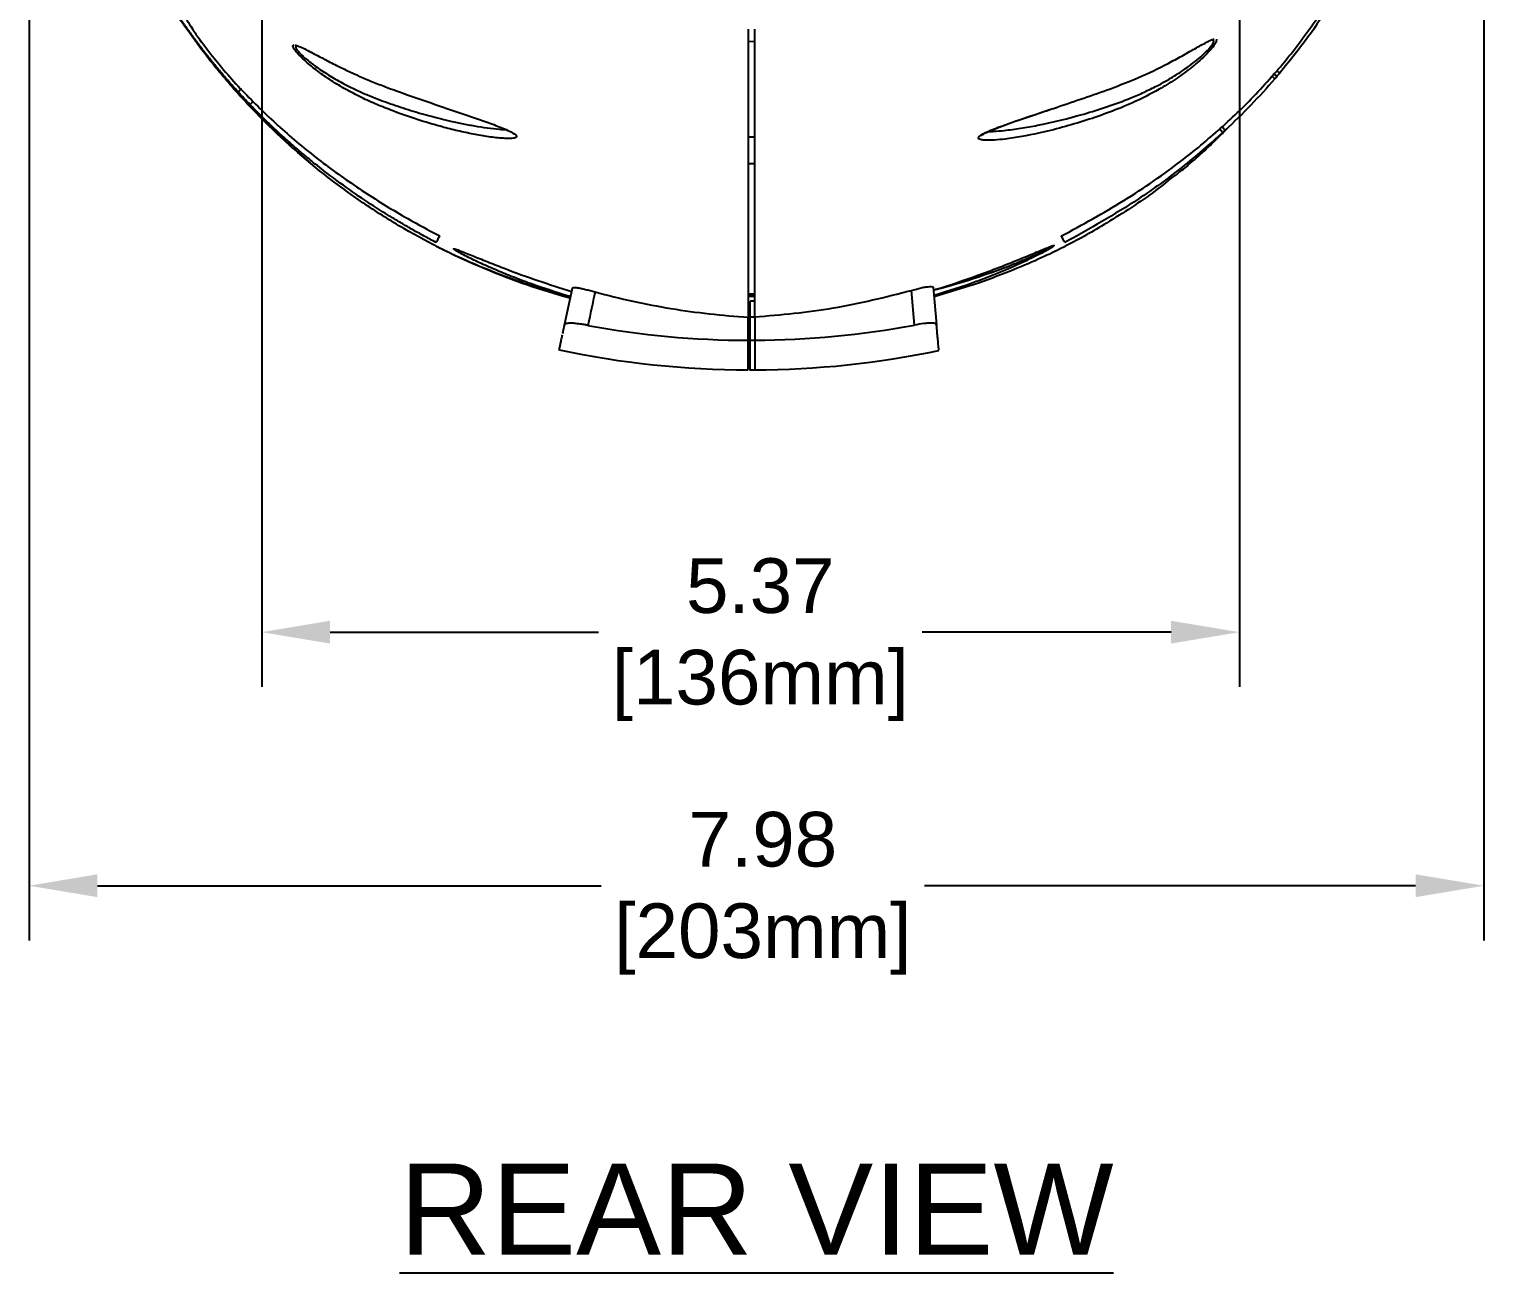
# Model space of a CAD drawing. Header units: inches. Extents: x 1.2 to 44.8, y 1.3 to 32.8.
# Drawn here: x 1.65 to 9.63, y 1.33 to 8.16 of the extents above; entities that cross this region are included whole.
import ezdxf
from ezdxf.enums import TextEntityAlignment as Align

# ---------------------------------------------------------------- set-up
doc = ezdxf.new("R2010")
doc.units = ezdxf.units.IN
doc.header["$MEASUREMENT"] = 0
doc.layers.add('DIM', color=1, linetype='Continuous')
doc.layers.add('OBJECT', color=7, linetype='Continuous')
doc.styles.add('Arial', font='arial.ttf')
doc.styles.get("Standard").update_dxf_attribs({"font": 'arial.ttf'})
doc.dimstyles.new('ANSI & Metric .30 Stacked', dxfattribs={"dimscale": 2.666667, "dimtxt": 0.3, "dimasz": 0.375, "dimexe": 0.3, "dimexo": 0.3, "dimgap": 0.1, "dimtad": 0, "dimtih": 1, "dimtoh": 1, "dimzin": 4, "dimdsep": 46, "dimtxsty": 'Arial', "dimcen": 0.15, "dimadec": 0, "dimazin": 0, "dimtfac": 0.75, "dimtofl": 0, "dimtmove": 0, "dimatfit": 3, "dimfxl": 1, "dimtolj": 1, "dimtzin": 0, "dimarcsym": 0})

# ---------------------------------------------------------------- blocks, each defined once
blk = doc.blocks.new('*D2')
at = {"layer": 'Defpoints', "color": 0, "transparency": 16777216}
for p in [(2.9219, 8.7308), (8.2869, 8.7308), (2.9219, 4.8502)]:
    blk.add_point(p, dxfattribs=at)
at = {"layer": 'DIM', "color": 0, "lineweight": -2, "transparency": 16777216}
for p, q in [((2.9219, 8.4308), (2.9219, 4.5502)), ((8.2869, 8.4308), (8.2869, 4.5502)), ((3.2969, 4.8502), (4.7707, 4.8502)), ((7.9119, 4.8502), (6.5454, 4.8502))]:
    blk.add_line(p, q, dxfattribs=at)
at = {"layer": 'DIM', "color": 0, "transparency": 16777216}
for points in [[(3.2969, 4.9127), (3.2969, 4.7877), (2.9219, 4.8502)], [(7.9119, 4.9127), (7.9119, 4.7877), (8.2869, 4.8502)]]:
    blk.add_solid(points, dxfattribs=at)
at = {"layer": 'DIM', "color": 0, "transparency": 16777216, "char_height": 0.3, "attachment_point": 5, "style": 'Arial'}
for s, insert in [('\\A1;5.37', (5.658, 5.1035)), ('\\A1;[136mm]', (5.658, 4.558))]:
    blk.add_mtext(s, dxfattribs=dict(at, insert=insert))
blk = doc.blocks.new('*D3')
at = {"layer": 'Defpoints', "color": 0, "transparency": 16777216}
for p in [(9.6286, 9.7121), (1.6453, 9.3933), (1.6453, 3.4586)]:
    blk.add_point(p, dxfattribs=at)
at = {"layer": 'DIM', "color": 0, "lineweight": -2, "transparency": 16777216}
for p, q in [((9.6286, 9.4121), (9.6286, 3.1586)), ((1.6453, 9.0933), (1.6453, 3.1586)), ((2.0203, 3.4586), (4.7847, 3.4586)), ((9.2536, 3.4586), (6.5594, 3.4586))]:
    blk.add_line(p, q, dxfattribs=at)
at = {"layer": 'DIM', "color": 0, "transparency": 16777216}
for points in [[(2.0203, 3.5211), (2.0203, 3.3961), (1.6453, 3.4586)], [(9.2536, 3.5211), (9.2536, 3.3961), (9.6286, 3.4586)]]:
    blk.add_solid(points, dxfattribs=at)
at = {"layer": 'DIM', "color": 0, "transparency": 16777216, "char_height": 0.3, "attachment_point": 5, "style": 'Arial'}
for s, insert in [('\\A1;7.98', (5.672, 3.7117)), ('\\A1;[203mm]', (5.672, 3.1663))]:
    blk.add_mtext(s, dxfattribs=dict(at, insert=insert))

msp = doc.modelspace()

# ---------------------------------------------------------------- linework, layer by layer
at = {"layer": 'OBJECT'}
for p, q in [((3.1167, 8.0666), (3.1172, 8.0665)), ((5.5919, 8.093), (5.6269, 8.0924)), ((8.1605, 8.1039), (8.159, 8.091)), ((5.5919, 7.5691), (5.6269, 7.5684)), ((5.5919, 7.4226), (5.6269, 7.4223)), ((7.2669, 6.9713), (7.2703, 6.9712)), ((4.5835, 6.5353), (4.6265, 6.7379)), ((5.5919, 6.7067), (5.6269, 6.7064)), ((6.504, 6.5351), (6.4875, 6.7256)), ((6.607, 6.7436), (6.6251, 6.5362)), ((5.5919, 6.7027), (5.6269, 6.7024)), ((5.5919, 6.6932), (5.6269, 6.6929)), ((5.5919, 6.6932), (5.6269, 6.6929)), ((5.5919, 6.6602), (5.6019, 6.6601)), ((5.6269, 6.6657), (5.6019, 6.6659)), ((5.6019, 6.452), (5.6019, 6.6659)), ((5.5919, 6.4519), (5.5919, 6.5796)), ((5.6019, 6.5801), (5.6269, 6.5801)), ((5.6269, 6.5801), (5.6269, 6.452)), ((5.5919, 6.5425), (5.6019, 6.5424)), ((5.6019, 6.523), (5.5919, 6.5231)), ((5.5919, 6.5231), (5.6019, 6.523)), ((5.5919, 6.496), (5.6019, 6.496)), ((5.6019, 6.496), (5.5919, 6.496)), ((5.5919, 6.496), (5.6019, 6.4959)), ((5.5919, 6.4133), (5.6019, 6.4132)), ((5.5919, 6.4132), (5.6019, 6.4131)), ((5.6019, 6.452), (5.6269, 6.452)), ((5.5983, 6.2894), (5.6306, 6.2894))]:
    msp.add_line(p, q, dxfattribs=at)
for centre, radius, start, end in [((5.6019, 11.3269), 4.875, 259.48229, 269.88247), ((5.6069, 11.3269), 4.875, 270.23506, 280.60299), ((5.6019, 11.3269), 5.0376, 257.99981, 269.88702), ((5.6069, 11.3269), 5.0376, 270.22759, 281.80675)]:
    msp.add_arc(centre, radius, start, end, dxfattribs=at)
for points, knots in [([(4.6147, 6.6824), (4.4539, 6.7263), (4.2975, 6.7802), (3.9933, 6.9078), (3.8454, 6.9814), (3.6661, 7.086), (3.6305, 7.1075), (3.5598, 7.1519), (3.5247, 7.1747), (3.421, 7.2447), (3.3537, 7.2935), (3.1574, 7.4456), (3.0339, 7.555), (2.8597, 7.7309), (2.8034, 7.7916), (2.7219, 7.8855), (2.6952, 7.9174), (2.6427, 7.9821), (2.6169, 8.015), (2.4907, 8.1816), (2.3998, 8.3201), (2.2369, 8.6071), (2.1651, 8.7557), (2.0719, 8.9862), (2.0432, 9.0643), (1.9909, 9.2231), (1.9673, 9.3033), (1.9465, 9.3841)], [0, 0, 0, 0, 0.125, 0.125, 0.25, 0.25, 0.28125, 0.28125, 0.3125, 0.3125, 0.375, 0.375, 0.5, 0.5, 0.5625, 0.5625, 0.59375, 0.59375, 0.625, 0.625, 0.75, 0.75, 0.875, 0.875, 0.9375, 0.9375, 1, 1, 1, 1]), ([(7.3107, 7.0244), (7.4258, 7.0869), (7.6569, 7.2125), (7.9516, 7.4177), (8.2, 7.625), (8.4065, 7.8283), (8.5969, 8.0514), (8.7652, 8.2905), (8.9107, 8.5412), (9.0334, 8.8021), (9.1267, 9.0425), (9.1701, 9.1983), (9.1873, 9.2602)], [0, 0, 0, 0, 0.130458, 0.261981, 0.356979, 0.4526, 0.550358, 0.648931, 0.743551, 0.838839, 0.936063, 1, 1, 1, 1]), ([(2.1241, 8.9381), (2.1274, 8.9292), (2.1479, 8.8724), (2.1894, 8.7776), (2.2407, 8.6685), (2.2834, 8.5862), (2.3166, 8.5265), (2.3459, 8.4773), (2.3633, 8.4509), (2.3791, 8.4262), (2.3924, 8.4046), (2.4071, 8.3804), (2.4298, 8.3423), (2.4622, 8.2881), (2.5046, 8.2189), (2.5484, 8.1502), (2.5775, 8.1077), (2.5907, 8.0885)], [0, 0, 0, 0, 0.0251145, 0.1600498, 0.2771205, 0.3540185, 0.4224767, 0.4837485, 0.5394625, 0.5641236, 0.5874974, 0.6116355, 0.6383927, 0.7046438, 0.7929214, 0.906155, 1, 1, 1, 1]), ([(2.792, 7.8154), (2.7833, 7.8249), (2.7663, 7.8437), (2.7415, 7.8717), (2.718, 7.8988), (2.6955, 7.9252), (2.6742, 7.9508), (2.654, 7.9756), (2.6348, 7.9994), (2.6167, 8.0224), (2.5995, 8.0446), (2.5833, 8.0657), (2.5681, 8.086), (2.5538, 8.1053), (2.5404, 8.1237), (2.5278, 8.1411), (2.5161, 8.1575), (2.5053, 8.173), (2.4952, 8.1874), (2.486, 8.2009), (2.4775, 8.2134), (2.4698, 8.2248), (2.4628, 8.2352), (2.4565, 8.2446), (2.451, 8.253), (2.4462, 8.2603), (2.4421, 8.2666), (2.4386, 8.2719), (2.4359, 8.2761), (2.4339, 8.2793), (2.4177, 8.3043), (2.3883, 8.3511), (2.3473, 8.42), (2.3091, 8.4874), (2.2735, 8.5534), (2.2406, 8.6177), (2.21, 8.6803), (2.1816, 8.7413), (2.164, 8.7815), (2.1553, 8.8013)], [0, 0, 0, 0, 0.03282, 0.06449, 0.095012, 0.12439, 0.152629, 0.179734, 0.205707, 0.230553, 0.254277, 0.276883, 0.298379, 0.31877, 0.33806, 0.356256, 0.373361, 0.389379, 0.404315, 0.418172, 0.430954, 0.442664, 0.453304, 0.462876, 0.471384, 0.478829, 0.485212, 0.490535, 0.494798, 0.498004, 0.500152, 0.570502, 0.63852, 0.704252, 0.767741, 0.829025, 0.888142, 0.945124, 1, 1, 1, 1]), ([(8.8088, 8.3329), (8.7628, 8.2614), (8.6702, 8.1177), (8.5624, 7.9849), (8.5082, 7.9182)], [0, 0, 0, 0, 0.4973002, 1, 1, 1, 1]), ([(5.5919, 8.1597), (5.5919, 8.1533), (5.5919, 8.1425), (5.5919, 8.1122), (5.5919, 8.0928), (5.5919, 8.046), (5.5919, 8.0186), (5.5919, 7.9567), (5.5919, 7.9223), (5.5919, 7.8476), (5.5919, 7.8075), (5.5919, 7.7234), (5.5919, 7.6794), (5.5919, 7.5441), (5.5919, 7.4496), (5.5919, 7.2642), (5.5919, 7.1734), (5.5919, 7.0053), (5.5919, 6.9279), (5.5919, 6.8262), (5.5919, 6.7948), (5.5919, 6.7372), (5.5919, 6.711), (5.5919, 6.6407), (5.5919, 6.6048), (5.5919, 6.5796)], [0, 0, 0, 0, 0.0625, 0.0625, 0.125, 0.125, 0.1875, 0.1875, 0.25, 0.25, 0.3125, 0.3125, 0.375, 0.375, 0.5, 0.5, 0.625, 0.625, 0.75, 0.75, 0.8125, 0.8125, 0.875, 0.875, 1, 1, 1, 1]), ([(5.6269, 6.5801), (5.6269, 6.5813), (5.6269, 6.6048), (5.6269, 6.6706), (5.6269, 6.8155), (5.6269, 7.006), (5.6269, 7.2384), (5.6269, 7.4889), (5.6269, 7.7134), (5.6269, 7.8924), (5.6269, 8.022), (5.6269, 8.1197), (5.6269, 8.1466), (5.6269, 8.16)], [0, 0, 0, 0, 0.005561, 0.115485, 0.225566, 0.33554, 0.447143, 0.5588, 0.670444, 0.752823, 0.835392, 0.917818, 1, 1, 1, 1]), ([(2.5761, 8.11), (2.6208, 8.0515), (2.7209, 7.9203), (2.897, 7.7344), (3.0981, 7.5495), (3.314, 7.3799), (3.5433, 7.2248), (3.7398, 7.1079), (3.8603, 7.0449), (3.8984, 7.0249)], [0, 0, 0, 0, 0.128059, 0.286722, 0.444273, 0.602726, 0.763622, 0.925177, 1, 1, 1, 1]), ([(3.0934, 8.0655), (3.0931, 8.0677), (3.0935, 8.0694), (3.0957, 8.0717), (3.0975, 8.0724), (3.0998, 8.0725)], [0, 0, 0, 0, 0.5, 0.5, 1, 1, 1, 1]), ([(4.3135, 7.5634), (4.3101, 7.5621), (4.3058, 7.5612), (4.296, 7.56), (4.2906, 7.5596), (4.2737, 7.5591), (4.2614, 7.5594), (4.2358, 7.561), (4.2225, 7.5622), (4.1954, 7.5651), (4.1817, 7.5669), (4.1402, 7.5728), (4.1121, 7.5776), (4.0555, 7.5886), (4.0268, 7.5947), (3.9693, 7.6081), (3.9402, 7.6155), (3.8822, 7.6312), (3.8533, 7.6395), (3.7666, 7.666), (3.7089, 7.6856), (3.6226, 7.7179), (3.5938, 7.7291), (3.5365, 7.753), (3.5079, 7.7657), (3.4512, 7.7928), (3.4233, 7.8071), (3.3682, 7.8374), (3.341, 7.8534), (3.2885, 7.8865), (3.2631, 7.9038), (3.2264, 7.9307), (3.2144, 7.9399), (3.1913, 7.9583), (3.1803, 7.9675), (3.1594, 7.9858), (3.1494, 7.995), (3.1315, 8.0126), (3.1234, 8.021), (3.1131, 8.033), (3.1099, 8.0368), (3.1044, 8.044), (3.102, 8.0473), (3.0981, 8.0535), (3.0965, 8.0564), (3.0942, 8.0614), (3.0936, 8.0636), (3.0934, 8.0655)], [0, 0, 0, 0, 0.015625, 0.015625, 0.03125, 0.03125, 0.0625, 0.0625, 0.09375, 0.09375, 0.125, 0.125, 0.1875, 0.1875, 0.25, 0.25, 0.3125, 0.3125, 0.375, 0.375, 0.5, 0.5, 0.5625, 0.5625, 0.625, 0.625, 0.6875, 0.6875, 0.75, 0.75, 0.8125, 0.8125, 0.84375, 0.84375, 0.875, 0.875, 0.90625, 0.90625, 0.9375, 0.9375, 0.953125, 0.953125, 0.96875, 0.96875, 0.984375, 0.984375, 1, 1, 1, 1]), ([(3.1052, 8.0719), (3.1061, 8.0718), (3.1106, 8.0714), (3.1229, 8.0669), (3.1447, 8.0575), (3.1745, 8.0425), (3.2092, 8.0242), (3.2443, 8.0056), (3.2785, 7.9876), (3.3143, 7.9693), (3.3605, 7.9463), (3.4177, 7.9191), (3.4864, 7.8887), (3.5569, 7.8595), (3.6049, 7.8416), (3.629, 7.8326)], [0, 0, 0, 0, 0.014983, 0.068894, 0.124381, 0.201494, 0.28071, 0.344248, 0.408281, 0.473493, 0.538988, 0.652759, 0.76728, 0.883456, 1, 1, 1, 1]), ([(3.1167, 8.0665), (3.1161, 8.0666), (3.1127, 8.067), (3.1094, 8.0654), (3.1077, 8.061), (3.1106, 8.0532), (3.1176, 8.0429), (3.1292, 8.0293), (3.1462, 8.0124), (3.1698, 7.9916), (3.1985, 7.9687), (3.2318, 7.9446), (3.2673, 7.9208), (3.3045, 7.8977), (3.3433, 7.8754), (3.3898, 7.8505), (3.4441, 7.8238), (3.5212, 7.7896), (3.6152, 7.754), (3.7258, 7.7171), (3.8375, 7.6844), (3.9358, 7.6596), (4.0198, 7.6414), (4.0897, 7.6282), (4.1591, 7.6174), (4.2178, 7.6103), (4.2514, 7.6085), (4.2636, 7.6078)], [0, 0, 0, 0, 0.003624, 0.021251, 0.039709, 0.058894, 0.0775, 0.096696, 0.121322, 0.146676, 0.176734, 0.207321, 0.238117, 0.269148, 0.300721, 0.332419, 0.379962, 0.427724, 0.509498, 0.59173, 0.675091, 0.758769, 0.811098, 0.863535, 0.916466, 0.969714, 1, 1, 1, 1]), ([(8.159, 8.091), (8.159, 8.0901), (8.1588, 8.0845), (8.1396, 8.0578), (8.1049, 8.0193), (8.0596, 7.9775), (8.0054, 7.9329), (7.9343, 7.882), (7.8297, 7.8177), (7.7089, 7.7568), (7.5741, 7.7024), (7.4017, 7.6432), (7.2092, 7.5903), (7.0399, 7.5596), (6.9411, 7.5499), (6.8931, 7.5482), (6.8726, 7.5519), (6.8667, 7.5531)], [0, 0, 0, 0, 0.008124, 0.047816, 0.100872, 0.13876, 0.177672, 0.241071, 0.306065, 0.409765, 0.496649, 0.583578, 0.761512, 0.889564, 0.932541, 0.980354, 1, 1, 1, 1]), ([(6.9108, 7.5977), (6.9199, 7.5979), (6.9472, 7.5987), (7.0058, 7.604), (7.0862, 7.6148), (7.2316, 7.6406), (7.4342, 7.6907), (7.6309, 7.7552), (7.7638, 7.8128), (7.8407, 7.8506), (7.921, 7.8956), (7.9909, 7.9414), (8.0452, 7.9823), (8.0805, 8.0123), (8.1075, 8.0381), (8.125, 8.0569), (8.1369, 8.0721), (8.1441, 8.0837), (8.1473, 8.0927), (8.1456, 8.098), (8.1421, 8.1001), (8.1382, 8.0994), (8.1377, 8.0994)], [0, 0, 0, 0, 0.02134, 0.064002, 0.12792, 0.192263, 0.367068, 0.545245, 0.596712, 0.648422, 0.711043, 0.774832, 0.811629, 0.849239, 0.874282, 0.899985, 0.918495, 0.937484, 0.956998, 0.977231, 0.996822, 1, 1, 1, 1]), ([(7.5791, 7.8324), (7.6307, 7.8522), (7.7392, 7.8939), (7.8703, 7.9575), (7.9723, 8.0124), (8.0452, 8.054), (8.1043, 8.087), (8.1403, 8.1052), (8.1477, 8.1044), (8.1491, 8.1042)], [0, 0, 0, 0, 0.226626, 0.476408, 0.601095, 0.728749, 0.861288, 0.973535, 1, 1, 1, 1]), ([(8.4926, 7.8999), (8.4916, 7.9007), (8.4898, 7.9022), (8.4822, 7.9087), (8.4751, 7.9148), (8.4748, 7.9151)], [0, 0, 0, 0, 0.523312, 0.97582, 1, 1, 1, 1]), ([(8.5082, 7.9182), (8.5072, 7.919), (8.5054, 7.9205), (8.4977, 7.927), (8.4906, 7.933), (8.4903, 7.9333)], [0, 0, 0, 0, 0.52353, 0.976198, 1, 1, 1, 1]), ([(8.5082, 7.9182), (8.5056, 7.9152), (8.5004, 7.909), (8.4952, 7.9029), (8.4926, 7.8999)], [0, 0, 0, 0, 0.499818, 1, 1, 1, 1]), ([(2.792, 7.8154), (2.7929, 7.8162), (2.7947, 7.8178), (2.8024, 7.8249), (2.8096, 7.8315), (2.8103, 7.8321)], [0, 0, 0, 0, 0.512048, 0.955066, 1, 1, 1, 1]), ([(3.629, 7.8326), (3.6334, 7.831), (3.6377, 7.8294), (3.6465, 7.8262), (3.6509, 7.8247), (3.6552, 7.8231)], [0, 0, 0, 0, 0.5, 0.5, 1, 1, 1, 1]), ([(7.2868, 7.7317), (7.2869, 7.7317), (7.3835, 7.7641), (7.4813, 7.7983), (7.5791, 7.8324)], [0, 0, 0, 0, 0.000786, 1, 1, 1, 1]), ([(8.4818, 7.8873), (8.4384, 7.8384), (8.3513, 7.7404), (8.2566, 7.6498), (8.2091, 7.6044)], [0, 0, 0, 0, 0.498778, 1, 1, 1, 1]), ([(8.4818, 7.8873), (8.4808, 7.8881), (8.479, 7.8897), (8.4714, 7.8962), (8.4644, 7.9023), (8.4641, 7.9025)], [0, 0, 0, 0, 0.5240234, 0.977165, 1, 1, 1, 1]), ([(8.4926, 7.8999), (8.4908, 7.8978), (8.4872, 7.8936), (8.4836, 7.8894), (8.4818, 7.8873)], [0, 0, 0, 0, 0.499879, 1, 1, 1, 1]), ([(2.8574, 7.7457), (2.8583, 7.7466), (2.86, 7.7483), (2.8675, 7.7555), (2.8744, 7.7621), (2.875, 7.7627)], [0, 0, 0, 0, 0.515453, 0.961569, 1, 1, 1, 1]), ([(3.8799, 6.9885), (3.8684, 6.9945), (3.8459, 7.0062), (3.8131, 7.0239), (3.7817, 7.0412), (3.7518, 7.0579), (3.7233, 7.0742), (3.6963, 7.0899), (3.6707, 7.1051), (3.6464, 7.1197), (3.6236, 7.1336), (3.5646, 7.1701), (3.4679, 7.2329), (3.3662, 7.3046), (3.2933, 7.359), (3.2493, 7.3928), (3.204, 7.4287), (3.1574, 7.4668), (3.1095, 7.5073), (3.0606, 7.55), (3.0108, 7.5953), (2.9601, 7.643), (2.9086, 7.6932), (2.8746, 7.728), (2.8574, 7.7457)], [0, 0, 0, 0, 0.030363, 0.059553, 0.087567, 0.114404, 0.140064, 0.164546, 0.187849, 0.209972, 0.230914, 0.250676, 0.372787, 0.501465, 0.542923, 0.586289, 0.631551, 0.678695, 0.727704, 0.778559, 0.831241, 0.885728, 0.941992, 1, 1, 1, 1]), ([(3.6552, 7.8231), (3.7134, 7.8022), (3.7716, 7.7818), (3.8878, 7.7417), (3.9458, 7.722), (4.0325, 7.6925), (4.0612, 7.6827), (4.1182, 7.6629), (4.1464, 7.653), (4.188, 7.6378), (4.2017, 7.6327), (4.2286, 7.6224), (4.2418, 7.6171), (4.2671, 7.6065), (4.2792, 7.6011), (4.2955, 7.5926), (4.3007, 7.5898), (4.3097, 7.5841), (4.3136, 7.5812), (4.3164, 7.5785)], [0, 0, 0, 0, 0.25, 0.25, 0.5, 0.5, 0.625, 0.625, 0.75, 0.75, 0.8125, 0.8125, 0.875, 0.875, 0.9375, 0.9375, 0.96875, 0.96875, 1, 1, 1, 1]), ([(2.8692, 7.7341), (2.8998, 7.7008), (2.9704, 7.6236), (3.0766, 7.5203), (3.1523, 7.4561), (3.1878, 7.426)], [0, 0, 0, 0, 0.287912, 0.666499, 1, 1, 1, 1]), ([(6.8667, 7.5531), (6.8621, 7.5548), (6.8543, 7.5579), (6.855, 7.5657), (6.8645, 7.5755), (6.8974, 7.5947), (6.9848, 7.6297), (7.1213, 7.6765), (7.2313, 7.7132), (7.2868, 7.7317)], [0, 0, 0, 0, 0.055921, 0.096066, 0.13607, 0.203239, 0.375358, 0.684688, 1, 1, 1, 1]), ([(6.8719, 7.5761), (6.8718, 7.5761), (6.8717, 7.5759), (6.8731, 7.5775), (6.8784, 7.5813), (6.891, 7.5886), (6.9142, 7.5995), (6.9525, 7.6156), (7.0078, 7.637), (7.0824, 7.6634), (7.1779, 7.6949), (7.248, 7.7181), (7.288, 7.7313)], [0, 0, 0, 0, 0.002701, 0.022449, 0.047948, 0.087127, 0.1527, 0.238891, 0.374958, 0.546117, 0.740917, 1, 1, 1, 1]), ([(4.3036, 7.5848), (4.3041, 7.5844), (4.3048, 7.5837), (4.3046, 7.5839), (4.3046, 7.584)], [0, 0, 0, 0, 0.674452, 1, 1, 1, 1]), ([(8.196, 7.5923), (8.122, 7.5273), (7.9737, 7.3972), (7.6874, 7.1894), (7.4651, 7.0646), (7.3292, 6.9882)], [0, 0, 0, 0, 0.278622, 0.558638, 1, 1, 1, 1]), ([(7.9359, 7.3568), (7.9592, 7.3752), (8.0103, 7.4158), (8.0925, 7.4895), (8.1666, 7.5595), (8.2134, 7.6077), (8.2294, 7.6242)], [0, 0, 0, 0, 0.2617897, 0.5755561, 0.8543991, 1, 1, 1, 1]), ([(8.196, 7.5923), (8.1951, 7.5932), (8.1934, 7.595), (8.186, 7.6031), (8.179, 7.6106), (8.178, 7.6117)], [0, 0, 0, 0, 0.499631, 0.932309, 1, 1, 1, 1]), ([(8.2091, 7.6044), (8.2082, 7.6054), (8.2065, 7.6072), (8.1992, 7.615), (8.1924, 7.6223), (8.1917, 7.6231)], [0, 0, 0, 0, 0.507055, 0.946128, 1, 1, 1, 1]), ([(8.2091, 7.6044), (8.2069, 7.6024), (8.2025, 7.5983), (8.1981, 7.5943), (8.196, 7.5923)], [0, 0, 0, 0, 0.49997, 1, 1, 1, 1]), ([(4.3164, 7.5785), (4.3197, 7.5753), (4.3214, 7.5721), (4.3206, 7.5682), (4.3198, 7.567), (4.3173, 7.565), (4.3156, 7.5641), (4.3135, 7.5634)], [0, 0, 0, 0, 0.5, 0.5, 0.75, 0.75, 1, 1, 1, 1]), ([(7.9342, 7.3589), (7.8989, 7.3302), (7.7798, 7.2333), (7.5776, 7.106), (7.4115, 7.0069), (7.3345, 6.9705), (7.3344, 6.9704)], [0, 0, 0, 0, 0.190903, 0.642993, 0.999514, 1, 1, 1, 1]), ([(3.8813, 6.9672), (3.8895, 6.963), (3.9122, 6.9515), (4.007, 6.9067), (4.1559, 6.8422), (4.3302, 6.776), (4.488, 6.7231), (4.5798, 6.6978), (4.6158, 6.688)], [0, 0, 0, 0, 0.099506, 0.277823, 0.478376, 0.711004, 0.887041, 1, 1, 1, 1]), ([(4.6167, 6.6915), (4.5536, 6.7099), (4.491, 6.7299), (4.3981, 6.7624), (4.3674, 6.7736), (4.3065, 6.7967), (4.2762, 6.8087), (4.2167, 6.8333), (4.1875, 6.8458), (4.1448, 6.8649), (4.1308, 6.8713), (4.1031, 6.8842), (4.0895, 6.8907), (4.0632, 6.9036), (4.0506, 6.9099), (4.0267, 6.9222), (4.0156, 6.9281), (3.9962, 6.9389), (3.9878, 6.9438), (3.9794, 6.9494), (3.9773, 6.951), (3.9748, 6.9533), (3.9743, 6.954), (3.9753, 6.9547), (3.9766, 6.9546), (3.9808, 6.9537), (3.9837, 6.9528), (3.9941, 6.9494), (4.0034, 6.9459), (4.0241, 6.9378), (4.0356, 6.9332), (4.0602, 6.9233), (4.0732, 6.9181), (4.1128, 6.9019), (4.1407, 6.8907), (4.1983, 6.8678), (4.2275, 6.8564), (4.3161, 6.8227), (4.3762, 6.8008), (4.4983, 6.7591), (4.5603, 6.7391), (4.6228, 6.7205)], [0, 0, 0, 0, 0.125, 0.125, 0.1875, 0.1875, 0.25, 0.25, 0.3125, 0.3125, 0.34375, 0.34375, 0.375, 0.375, 0.40625, 0.40625, 0.4375, 0.4375, 0.46875, 0.46875, 0.484375, 0.484375, 0.5, 0.5, 0.515625, 0.515625, 0.53125, 0.53125, 0.5625, 0.5625, 0.59375, 0.59375, 0.625, 0.625, 0.6875, 0.6875, 0.75, 0.75, 0.875, 0.875, 1, 1, 1, 1]), ([(6.6084, 6.7276), (6.6127, 6.7289), (6.6926, 6.7534), (6.8147, 6.7944), (6.9717, 6.8532), (7.0818, 6.8972), (7.1605, 6.9299), (7.2098, 6.9504), (7.2428, 6.9637), (7.2642, 6.9718), (7.2665, 6.9714), (7.2669, 6.9713)], [0, 0, 0, 0, 0.017231, 0.319756, 0.491529, 0.665706, 0.789026, 0.85054, 0.913743, 0.985793, 1, 1, 1, 1]), ([(6.6088, 6.7272), (6.6227, 6.7309), (6.704, 6.7521), (6.8525, 6.7974), (7.0074, 6.8536), (7.1142, 6.8976), (7.1762, 6.9249), (7.225, 6.9483), (7.2515, 6.9627), (7.26, 6.9687), (7.2565, 6.9683), (7.2552, 6.9682)], [0, 0, 0, 0, 0.054968, 0.321409, 0.592134, 0.685222, 0.779758, 0.873819, 0.931632, 0.975255, 1, 1, 1, 1]), ([(7.2703, 6.9712), (7.2703, 6.9712), (7.272, 6.9711), (7.2633, 6.9649), (7.238, 6.9494), (7.1889, 6.9231), (7.1263, 6.8923), (7.0481, 6.8562), (6.9533, 6.8158), (6.8045, 6.7578), (6.6888, 6.7214), (6.6111, 6.6968)], [0, 0, 0, 0, 0.000455, 0.04838, 0.110563, 0.208857, 0.3034, 0.400136, 0.54698, 0.695588, 1, 1, 1, 1]), ([(6.6118, 6.6931), (6.6759, 6.7115), (6.814, 6.7513), (7.0017, 6.8211), (7.1651, 6.8892), (7.2779, 6.9418), (7.3193, 6.9631), (7.3343, 6.9708)], [0, 0, 0, 0, 0.213727, 0.460592, 0.681949, 0.884929, 1, 1, 1, 1]), ([(7.3292, 6.9882), (7.3285, 6.9894), (7.3241, 6.9982), (7.3177, 7.0107), (7.3108, 7.0242), (7.3107, 7.0244)], [0, 0, 0, 0, 0.141013, 0.988032, 1, 1, 1, 1]), ([(4.6265, 6.7379), (4.6266, 6.7381), (4.6268, 6.7387), (4.6276, 6.7393), (4.6288, 6.7399), (4.6305, 6.7403), (4.6329, 6.7408), (4.6364, 6.7411), (4.6415, 6.7411), (4.6475, 6.741), (4.6524, 6.7406), (4.6548, 6.7405)], [0, 0, 0, 0, 0.108551, 0.212412, 0.311907, 0.407381, 0.499202, 0.634741, 0.762142, 0.883243, 1, 1, 1, 1]), ([(4.6548, 6.7405), (4.6605, 6.7396), (4.6671, 6.7383), (4.6821, 6.7351), (4.6902, 6.7332), (4.7072, 6.7291), (4.716, 6.7268), (4.7335, 6.7222), (4.7423, 6.7199), (4.7511, 6.7174)], [0, 0, 0, 0, 0.25, 0.25, 0.5, 0.5, 0.75, 0.75, 1, 1, 1, 1]), ([(4.7511, 6.7174), (4.8887, 6.6799), (5.0275, 6.6495), (5.3077, 6.6033), (5.4491, 6.5875), (5.5919, 6.5796)], [0, 0, 0, 0, 0.5, 0.5, 1, 1, 1, 1]), ([(5.6269, 6.5801), (5.7715, 6.5927), (6.0623, 6.618), (6.3452, 6.6896), (6.4875, 6.7256)], [0, 0, 0, 0, 0.497038, 1, 1, 1, 1]), ([(6.4875, 6.7256), (6.5057, 6.7307), (6.5284, 6.737), (6.5489, 6.7419), (6.5529, 6.7429)], [0, 0, 0, 0, 0.806102, 1, 1, 1, 1]), ([(6.5529, 6.7429), (6.5622, 6.7441), (6.5806, 6.7465), (6.6031, 6.7474), (6.6054, 6.7451), (6.607, 6.7436)], [0, 0, 0, 0, 0.2498852, 0.4912029, 1, 1, 1, 1]), ([(6.6251, 6.5362), (6.6242, 6.5387), (6.6227, 6.5425), (6.6114, 6.5457), (6.5977, 6.5468), (6.5789, 6.5462), (6.5475, 6.5429), (6.5214, 6.5382), (6.504, 6.5351)], [0, 0, 0, 0, 0.249401, 0.381889, 0.500347, 0.624131, 0.748941, 1, 1, 1, 1]), ([(4.5546, 6.3994), (4.5546, 6.3994), (4.5543, 6.398), (4.5554, 6.4033), (4.5577, 6.414), (4.5618, 6.4333), (4.5666, 6.456), (4.5706, 6.4747), (4.5722, 6.4825)], [0, 0, 0, 0, 0.001383, 0.17477, 0.365313, 0.598356, 0.831068, 1, 1, 1, 1]), ([(4.7121, 6.5338), (4.709, 6.5344), (4.703, 6.5355), (4.6941, 6.537), (4.6856, 6.5385), (4.6774, 6.5398), (4.6613, 6.5422), (4.6382, 6.545), (4.6149, 6.546), (4.5994, 6.5449), (4.5913, 6.5428), (4.5868, 6.5404), (4.5844, 6.538), (4.5838, 6.5362), (4.5835, 6.5353)], [0, 0, 0, 0, 0.042565, 0.0836532, 0.1233615, 0.1617995, 0.1990915, 0.3509136, 0.4989807, 0.6172063, 0.7491357, 0.8268605, 0.910216, 1, 1, 1, 1]), ([(6.6285, 6.4981), (6.6276, 6.5078), (6.6266, 6.5195), (6.6254, 6.5337), (6.6251, 6.5362)], [0, 0, 0, 0, 0.830866, 1, 1, 1, 1]), ([(6.6298, 6.4836), (6.629, 6.4856), (6.6273, 6.49), (6.6281, 6.4953), (6.6285, 6.4981)], [0, 0, 0, 0, 0.457064, 1, 1, 1, 1]), ([(6.6373, 6.3975), (6.6373, 6.3976), (6.6373, 6.3978), (6.6356, 6.4168), (6.6331, 6.4451), (6.6305, 6.475), (6.6298, 6.4836)], [0, 0, 0, 0, 0.1533323, 0.3753174, 0.8203558, 1, 1, 1, 1]), ([(5.5919, 6.291), (5.5919, 6.291), (5.5919, 6.291), (5.5919, 6.309), (5.5919, 6.3418), (5.5919, 6.3885), (5.5919, 6.4308), (5.5919, 6.4519)], [0, 0, 0, 0, 0.104293, 0.260897, 0.574847, 0.787283, 1, 1, 1, 1]), ([(5.6019, 6.2896), (5.6019, 6.2899), (5.6019, 6.2907), (5.6019, 6.2971), (5.6019, 6.3059), (5.6019, 6.3171), (5.6019, 6.33), (5.6019, 6.3446), (5.6019, 6.3611), (5.6019, 6.3793), (5.6019, 6.4005), (5.6019, 6.423), (5.6019, 6.4429), (5.6019, 6.452)], [0, 0, 0, 0, 0.087328, 0.180339, 0.27285, 0.366926, 0.456882, 0.548269, 0.638981, 0.731197, 0.820579, 0.91841, 1, 1, 1, 1]), ([(5.6269, 6.452), (5.6269, 6.4359), (5.6269, 6.4038), (5.6269, 6.3596), (5.6269, 6.3165), (5.6269, 6.2901), (5.6269, 6.2902), (5.6269, 6.2902)], [0, 0, 0, 0, 0.1544353, 0.309173, 0.6194268, 0.9344845, 1, 1, 1, 1])]:
    msp.add_open_spline(points, degree=3, knots=knots, dxfattribs=at)
for points in [[(2.8574, 7.7457), (2.8352, 7.7687), (2.8134, 7.7919), (2.792, 7.8154)], [(3.8799, 6.9885), (3.8842, 6.9971), (3.8904, 7.0091), (3.8984, 7.0249)], [(4.7511, 6.7174), (4.7382, 6.6562), (4.7251, 6.595), (4.7121, 6.5338)], [(4.5748, 6.4944), (4.5744, 6.4927), (4.574, 6.491), (4.5737, 6.4893)], [(4.5748, 6.4944), (4.5776, 6.5078), (4.5806, 6.5217), (4.5835, 6.5353)]]:
    msp.add_open_spline(points, degree=3, dxfattribs=at)

# ---------------------------------------------------------------- texts
at = {"layer": 'DIM'}
msp.add_text('%%UREAR VIEW', height=0.5, dxfattribs=at).set_placement((5.6369, 1.4339), align=Align.CENTER)

# ---------------------------------------------------------------- dimensions: what is measured, and where the dimension line sits
for base, p1, p2, picture, middle in [((1.6453, 3.4586), (9.6286, 9.7121), (1.6453, 9.3933), '*D3', (5.672, 3.4586)), ((2.9219376379, 4.8502085822), (8.2869376379, 8.7307907055), (2.9219376379, 8.7307907055), '*D2', (5.6580170662, 4.8502085822))]:
    dim = msp.add_linear_dim(base=base, p1=p1, p2=p2, dimstyle='ANSI & Metric .30 Stacked', override={"dimpost": '\\X'}, dxfattribs=at)
    dim.commit()
    dim.dimension.update_dxf_attribs({"geometry": picture, "text_midpoint": middle, "dimtype": 160})

doc.saveas('drawing.dxf')
